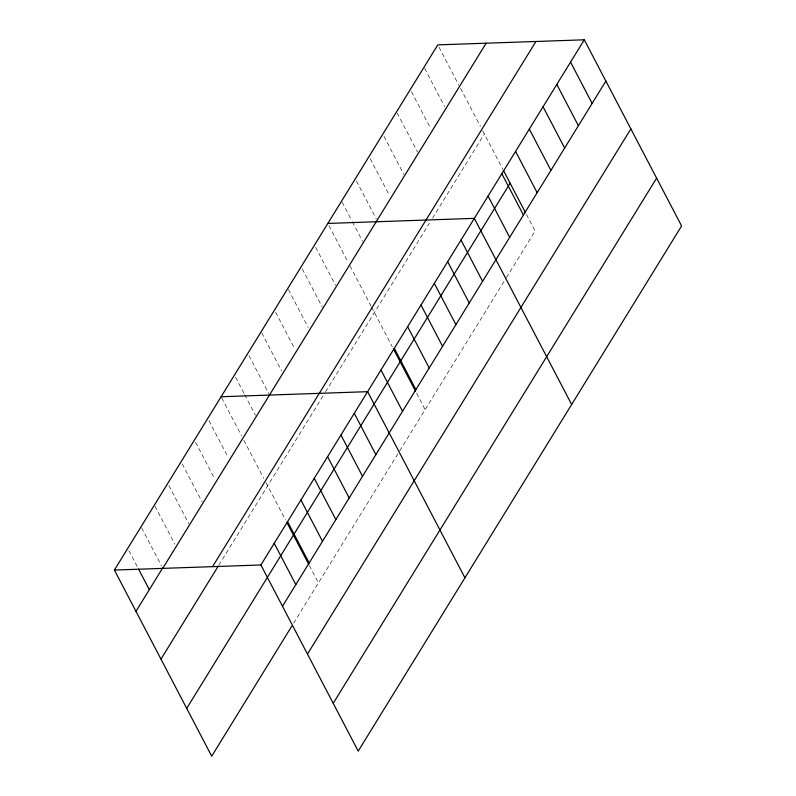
<?xml version="1.0" encoding="UTF-8"?>
<svg xmlns="http://www.w3.org/2000/svg" width="796" height="796" viewBox="0 0 796 796"><rect width="100%" height="100%" fill="white"/><g stroke="black" fill="none" stroke-linecap="round" stroke-linejoin="round"><path stroke-width="0.6" stroke-dasharray="3.98 2.98" d="M218.771 565.269L324.858 392.995M325.494 391.96L429.392 223.248M432.517 218.174L484.366 133.967M293.654 623.119L398.468 452.904M399.741 450.844L505.739 278.7M506.365 277.685L535.101 231.019L526.017 213.636M438.924 47.054L458.804 85.082M460.516 88.336L480.396 126.365M482.665 130.703L502.833 169.299M424.616 68.287L444.496 106.316M411.442 91.689L430.755 128.634M397.124 112.923L417.572 152.036M383.951 136.335L403.831 174.364M370.21 158.653L389.523 195.597M356.459 180.971L376.339 218.999M342.151 202.204L351.802 220.681M352.369 221.766L362.598 241.317M328.967 225.616L348.28 262.551M349.991 265.814L371.006 306.012M371.573 307.097L392.319 346.787M416.626 393.284L425.144 409.582M315.634 247.277L335.514 285.306M302.291 268.939L322.171 306.967M288.381 289.515L308.261 327.544M275.615 312.271L294.928 349.205M261.705 332.847L281.585 370.876M248.929 355.593L268.809 393.622M235.586 377.254L244.113 393.552M244.68 394.647L255.466 415.283M221.686 397.841L241.566 435.86M243.835 440.208L263.715 478.237M265.983 482.575L285.595 520.096M309.336 565.508L318.42 582.891M208.91 420.587L228.223 457.531M195.567 442.248L214.88 479.192M182.224 463.919L202.104 501.938M168.891 485.58L188.771 523.609M154.981 506.156L174.861 544.185M141.638 527.818L161.518 565.847M128.862 550.573L137.957 567.956"/><path stroke-width="1.19" d="M291.744 626.213L211.706 756.2L114.395 570.055L437.79 44.875L584.294 39.8L681.605 225.945L358.21 751.125L260.899 564.981L584.294 39.8M135.977 611.348L162.653 568.016M162.742 568.384L486.137 43.203M212.552 566.662L535.947 41.472M160.961 659.148L218.134 566.304M186.712 708.4L510.117 183.219M282.48 606.273L605.885 81.093M307.475 654.073L630.87 128.892M333.216 703.326L656.62 178.135M327.833 223.437L474.336 218.363L571.657 404.497M221.109 396.746L367.623 391.672L464.934 577.816M114.395 570.055L260.899 564.981M570.553 62.118L592.134 103.41M556.812 84.436L578.393 125.728M543.061 106.763L564.653 148.046M529.32 129.081L550.902 170.364M515.579 151.399L537.161 192.692M503.4 170.364L525.45 212.552M501.828 173.717L523.42 215.01M488.087 196.045L509.669 237.327M461.003 240.024L482.585 281.316M447.66 261.685L469.242 302.978M434.317 283.356L455.909 324.639M420.985 305.017L442.566 346.31M407.642 326.678L429.223 367.971M394.299 348.35L415.88 389.632M393.443 348.927L415.492 391.115M380.956 370.011L402.547 411.293M354.28 413.333L375.861 454.625M340.937 435.004L362.518 476.287M327.594 456.665L349.185 497.948M314.261 478.326L335.842 519.619M300.918 499.988L322.499 541.28M287.575 521.659L309.166 562.941M286.719 522.236L308.768 564.424M274.232 543.32L295.823 584.602M138.524 569.04L149.32 589.687"/></g></svg>
